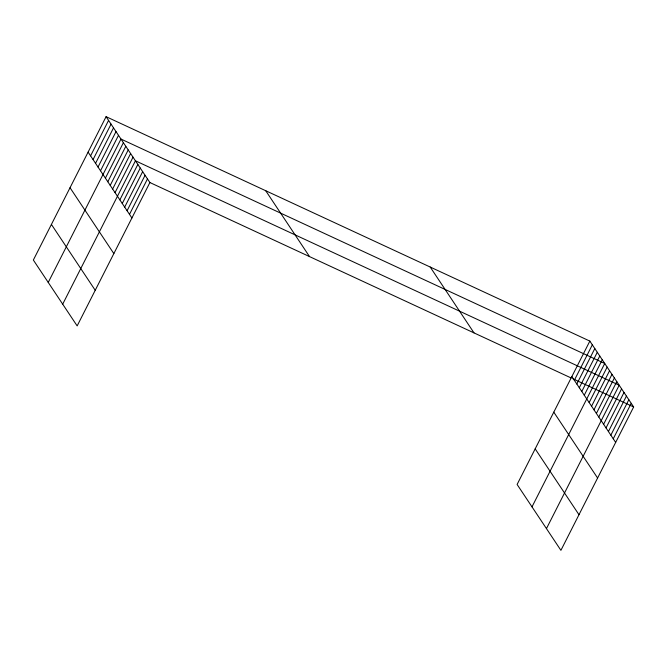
<?xml version="1.0" encoding="UTF-8"?>
<svg xmlns="http://www.w3.org/2000/svg" width="667" height="667" viewBox="0 0 667 667"><rect width="100%" height="100%" fill="white"/><g stroke="black" fill="none" stroke-linecap="round" stroke-linejoin="round"><path stroke-width="1" d="M106.086 116.667L33.35 260.038L77.155 325.905L149.892 182.533L106.086 116.667L589.845 341.095L633.65 406.962L560.914 550.333L517.108 484.467L589.845 341.095M90.587 155.853L108.571 120.402M93.072 159.58L111.055 124.129M95.548 163.315L113.532 127.864M98.032 167.05L116.016 131.599M100.517 170.777L118.501 135.326M48.241 282.433L120.985 139.061L604.736 363.49L531.999 506.862M105.403 178.131L123.395 142.68M107.812 181.757L125.805 146.306M110.222 185.376L128.214 149.925M112.631 189.003L130.615 153.552M115.041 192.621L133.025 157.17M62.698 304.169L135.434 160.797L619.193 385.226L546.456 528.597M119.86 199.867L137.844 164.415M122.269 203.493L140.253 168.042M124.679 207.112L142.663 171.661M127.089 210.739L145.072 175.288M129.498 214.357L147.482 178.906M574.345 380.282L592.329 344.831M576.822 384.009L594.806 348.558M579.306 387.744L597.29 352.293M581.791 391.479L599.775 356.028M584.267 395.206L602.259 359.755M589.161 402.56L607.145 367.108M591.571 406.186L609.555 370.735M593.98 409.805L611.964 374.354M596.39 413.432L614.374 377.981M598.799 417.05L616.783 381.599M603.618 424.295L621.602 388.844M606.028 427.922L624.012 392.471M608.437 431.541L626.421 396.09M610.847 435.167L628.831 399.716M613.256 438.786L631.24 403.335M149.892 182.533L571.06 377.922M572.878 378.764L633.65 406.962M571.861 376.547L615.666 442.413M553.793 412.164L597.599 478.022M430.207 267.033L474.012 332.9M535.176 448.858L578.981 514.716M265.724 190.729L309.53 256.595M88.102 152.118L131.908 217.984M70.035 187.735L113.84 253.593M51.417 224.429L95.223 290.287"/></g></svg>
